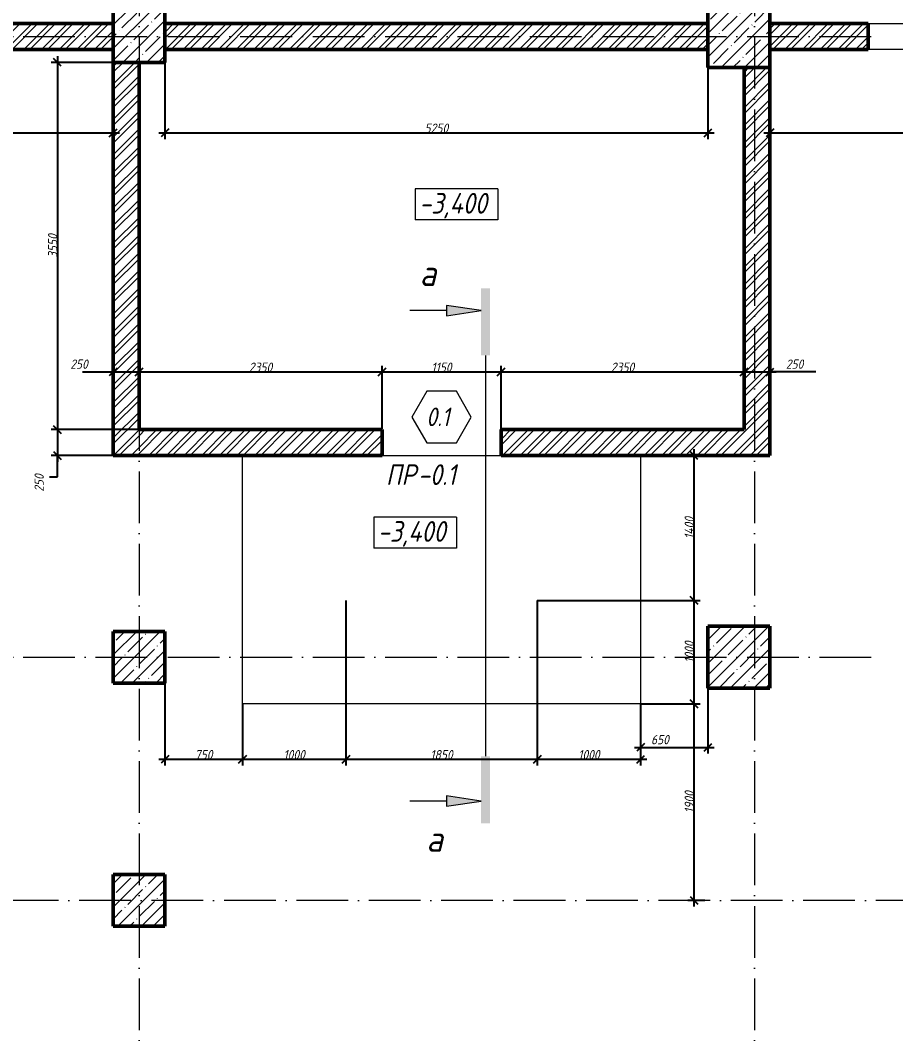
# Model space of a CAD drawing. Header units: millimetres. Extents: x -356862 to 418287, y 0 to 839748.
# Drawn here: x -268750 to -260285, y 474058 to 483854 of the extents above; entities that cross this region are included whole.
import ezdxf

# ---------------------------------------------------------------- set-up
doc = ezdxf.new("R2010")
doc.units = ezdxf.units.MM
doc.linetypes.add('200_ШТРИХ_ш1п0_6_', pattern=[160, 100, -60])
doc.linetypes.add('50_200_ШТРИХ_1Т_ш5_п1_п1_', pattern=[700, 500, -100, 0, -100])
for name, color, linetype, lineweight in [('A-____-____-DIMS', 7, 'Continuous', 9), ('A-____-NOTE-TEXT', 7, 'Continuous', 9), ('A-____-NOTE-TEXT-1', 7, 'Continuous', 5), ('A-DOOR-____-IDEN', 7, 'Continuous', 9), ('A-FLOR-____-OTLN', 7, 'Continuous', 9), ('A-GENM-____-IDEN', 7, 'Continuous', 9), ('A-WALL-____-MCUT-2', 7, 'Continuous', 50), ('G-____-____-DIMS', 7, 'Continuous', 9), ('S-COLS-____-MCUT', 7, 'Continuous', 50), ('S-COLS-____-OTLN', 7, 'Continuous', 9), ('S-GRID-____-OTLN-1', 7, '50_200_ШТРИХ_1Т_ш5_п1_п1_', 9)]:
    doc.layers.add(name, color=color, linetype=linetype, lineweight=lineweight)
for name, color, linetype, lineweight, true_color in [('A-DETL-GENF-OTLN-4', 9, '200_ШТРИХ_ш1п0_6_', 9, 0x808080), ('A-DETL-GENF-OTLN-5', 7, 'Continuous', 5, 0xc0c0c0), ('A-WALL-____-OTLN-1', 7, 'Continuous', 9, 0x800000), ('A-WALL-____-PATT-2', 7, 'Continuous', 9, 0x787878)]:
    doc.layers.add(name, color=color, linetype=linetype, lineweight=lineweight, true_color=true_color)
doc.styles.add('ISOCPEUR_I', font='isocpeui.ttf', dxfattribs={"width": 0.9, "height": 2.5})
doc.styles.add('ISOCPEUR_I_2', font='isocpeui.ttf', dxfattribs={"width": 0.85, "height": 2.3})
doc.styles.add('ISOCPEUR_I_6', font='isocpeui.ttf', dxfattribs={"width": 0.85, "height": 3.5})
doc.styles.add('ISOCPEUR_I_7', font='isocpeui.ttf', dxfattribs={"width": 0.9, "height": 90})
doc.dimstyles.new('ISO-1_8_0_9К_СРЕДНИЙ_Кладочные', dxfattribs={"dimscale": 304.8, "dimtxt": 89.638306, "dimasz": 0.246063, "dimexe": 0.19685, "dimexo": 0, "dimgap": 0, "dimtad": 1, "dimdec": 3, "dimrnd": 0.001, "dimdsep": 46, "dimtxsty": 'ISOCPEUR_I_7', "dimblk1": 'OBLIQUE', "dimblk2": 'OBLIQUE', "dimsah": 1, "dimcen": 0.09, "dimdle": 0.19685, "dimazin": 0, "dimtfac": 1, "dimtdec": 4, "dimtix": 1, "dimtmove": 2, "dimatfit": 3, "dimfxl": 1, "dimtvp": 1, "dimtolj": 1, "dimtzin": 0, "dimarcsym": 2})
doc.dimstyles.new('ISO-1_8_0_9К_СРЕДНИЙ_Кладочные_1', dxfattribs={"dimscale": 304.8, "dimtxt": 89.638306, "dimasz": 0.246063, "dimexe": 0.19685, "dimexo": 0, "dimgap": 0, "dimtad": 1, "dimdec": 3, "dimrnd": 0.001, "dimdsep": 46, "dimtxsty": 'ISOCPEUR_I_7', "dimblk1": 'OBLIQUE', "dimblk2": 'OBLIQUE', "dimsah": 1, "dimcen": 0.09, "dimdle": 0.19685, "dimazin": 0, "dimtfac": 1, "dimtdec": 4, "dimtix": 1, "dimtmove": 0, "dimatfit": 3, "dimfxl": 1, "dimtvp": 1, "dimtolj": 1, "dimtzin": 0, "dimarcsym": 2})
doc.dimstyles.new('ISO-1_8_0_9К_СРЕДНИЙ_Кладочные_2', dxfattribs={"dimscale": 304.8, "dimtxt": 89.638306, "dimasz": 0.246063, "dimexe": 0.19685, "dimexo": 0, "dimgap": 0, "dimtad": 1, "dimdec": 3, "dimrnd": 0.001, "dimdsep": 46, "dimtxsty": 'ISOCPEUR_I_7', "dimblk1": 'OBLIQUE', "dimblk2": 'OBLIQUE', "dimsah": 1, "dimcen": 0.09, "dimdle": 0.19685, "dimazin": 0, "dimtfac": 1, "dimtdec": 4, "dimtix": 1, "dimtmove": 1, "dimatfit": 3, "dimfxl": 1, "dimtvp": 1, "dimtolj": 1, "dimtzin": 0, "dimarcsym": 2})
pattern_1 = [(45, (-350751.34, 459015.94), (-85.53659, 85.53659), []), (45, (-350694.32, 459015.94), (-85.53659, 85.53659), [])]

# ---------------------------------------------------------------- blocks, each defined once
blk = doc.blocks.new('BSC_Колонна _Прямоугольная - 600х600-V13-АР1_Кладочный план подвала в осях 1-64_А-ГГ')
at = {"layer": 'S-COLS-____-OTLN'}
h = blk.add_hatch(dxfattribs=at)
h.set_pattern_fill('FP_23', color=256, style=0, pattern_type=2)
h.set_pattern_definition([(45, (-88950, -24681.04), (-114.04925, 114.04925), []), (45, (-88835.95, -24681.04), (-114.04925, 114.04925), [201.613, -40.323, 3.353, -36.97])])
h.paths.add_polyline_path([(-300, -300), (300, -300), (300, 300), (-300, 300)], flags=0)
at = {"layer": 'S-COLS-____-MCUT'}
for p, q in [((300, 300), (-300, 300)), ((-300, 300), (-300, -300)), ((300, -300), (300, 300)), ((-300, -300), (300, -300))]:
    blk.add_line(p, q, dxfattribs=at)
blk = doc.blocks.new('BSC_Колонна _Прямоугольная - 600х600-V14-АР1_Кладочный план подвала в осях 1-64_А-ГГ')
at = {"layer": 'S-COLS-____-OTLN'}
h = blk.add_hatch(dxfattribs=at)
h.set_pattern_fill('FP_24', color=256, style=0, pattern_type=2)
h.set_pattern_definition([(45, (-88950, -18681.04), (-114.04925, 114.04925), []), (45, (-88835.95, -18681.04), (-114.04925, 114.04925), [201.613, -40.323, 3.353, -36.97])])
h.paths.add_polyline_path([(-300, -300), (300, -300), (300, 300), (-300, 300)], flags=0)
at = {"layer": 'S-COLS-____-MCUT'}
for p, q in [((300, 300), (-300, 300)), ((-300, 300), (-300, -300)), ((300, -300), (300, 300)), ((-300, -300), (300, -300))]:
    blk.add_line(p, q, dxfattribs=at)
blk = doc.blocks.new('BSC_Колонна _Прямоугольная - 500х500-V21-АР1_Кладочный план подвала в осях 1-64_А-ГГ')
at = {"layer": 'S-COLS-____-OTLN'}
h = blk.add_hatch(dxfattribs=at)
h.set_pattern_fill('FP_32', color=256, style=0, pattern_type=2)
h.set_pattern_definition([(45, (-83150, -24681.04), (-114.04925, 114.04925), []), (45, (-83035.95, -24681.04), (-114.04925, 114.04925), [201.613, -40.323, 3.353, -36.97])])
h.paths.add_polyline_path([(-250, -250), (250, -250), (250, 250), (-250, 250)], flags=0)
at = {"layer": 'S-COLS-____-MCUT'}
for p, q in [((250, 250), (-250, 250)), ((-250, 250), (-250, -250)), ((250, -250), (250, 250)), ((-250, -250), (250, -250))]:
    blk.add_line(p, q, dxfattribs=at)
blk = doc.blocks.new('BSC_Колонна _Прямоугольная - 500х500-V23-АР1_Кладочный план подвала в осях 1-64_А-ГГ')
at = {"layer": 'S-COLS-____-OTLN'}
h = blk.add_hatch(dxfattribs=at)
h.set_pattern_fill('FP_34', color=256, style=0, pattern_type=2)
h.set_pattern_definition([(45, (-83150, -18681.04), (-114.04925, 114.04925), []), (45, (-83035.95, -18681.04), (-114.04925, 114.04925), [201.613, -40.323, 3.353, -36.97])])
h.paths.add_polyline_path([(-250, -250), (250, -250), (250, 250), (-250, 250)], flags=0)
at = {"layer": 'S-COLS-____-MCUT'}
for p, q in [((250, 250), (-250, 250)), ((-250, 250), (-250, -250)), ((250, -250), (250, 250)), ((-250, -250), (250, -250))]:
    blk.add_line(p, q, dxfattribs=at)
blk = doc.blocks.new('BSC_Колонна _Прямоугольная - 500х500-V25-АР1_Кладочный план подвала в осях 1-64_А-ГГ')
at = {"layer": 'S-COLS-____-OTLN'}
h = blk.add_hatch(dxfattribs=at)
h.set_pattern_fill('FP_36', color=256, style=0, pattern_type=2)
h.set_pattern_definition([(45, (-83150, -16331.04), (-114.04925, 114.04925), []), (45, (-83035.95, -16331.04), (-114.04925, 114.04925), [201.613, -40.323, 3.353, -36.97])])
h.paths.add_polyline_path([(-250, -250), (250, -250), (250, 250), (-250, 250)], flags=0)
at = {"layer": 'S-COLS-____-MCUT'}
for p, q in [((250, 250), (-250, 250)), ((-250, 250), (-250, -250)), ((250, -250), (250, 250)), ((-250, -250), (250, -250))]:
    blk.add_line(p, q, dxfattribs=at)
blk = doc.blocks.new('DET_L_Имитация разреза_ISO2-5 - Влево-35542105-АР1_Кладочный план подвала в осях 1-64_А-ГГ')
at = {"layer": 'A-DETL-GENF-OTLN-5'}
blk.add_line((143.1, 0), (4016.9, 0), dxfattribs=at)
blk = doc.blocks.new('Высотные отметки - 9_5х3_5_h_-17668430-АР1_Кладочный план подвала в осях 1-64_А-ГГ')
at = {"layer": 'G-____-____-DIMS'}
for p, q in [((-4, 3), (-4, 0)), ((4, 3), (-4, 3)), ((4, 3), (4, 0)), ((4, 0), (-4, 0))]:
    blk.add_line(p, q, dxfattribs=at)
blk = doc.blocks.new('_Oblique')
at = {"color": 0, "linetype": 'ByBlock', "lineweight": -2}
blk.add_line((-0.5, -0.5), (0.5, 0.5), dxfattribs=at)
blk = doc.blocks.new('*D8239')
at = {"layer": 'A-____-____-DIMS', "color": 0, "lineweight": -2, "transparency": 16777216}
for p, q in [((-262236.1, 479707), (-262236.1, 478187)), ((-262751.3, 479647), (-262176.1, 479647)), ((-263751.3, 478247), (-262176.1, 478247))]:
    blk.add_line(p, q, dxfattribs=at)
at = {"layer": 'Defpoints', "color": 0, "transparency": 16777216}
for p in [(-262751.3, 479647), (-263751.3, 478247), (-262236.1, 478247)]:
    blk.add_point(p, dxfattribs=at)
at = {"layer": 'A-____-____-DIMS', "color": 0, "lineweight": -2, "transparency": 16777216, "xscale": 75, "yscale": 75, "zscale": 75}
for p, rotation in [((-262236.1, 479647), 90), ((-262236.1, 478247), 270)]:
    blk.add_blockref('_Oblique', p, dxfattribs=dict(at, rotation=rotation))
at = {"layer": 'A-____-____-DIMS', "color": 0, "transparency": 16777216, "insert": (-262281.1, 478947), "char_height": 90, "width": 521.281, "attachment_point": 5, "rotation": 90, "style": 'ISOCPEUR_I_7'}
blk.add_mtext('\\A1;1400', dxfattribs=at)
blk = doc.blocks.new('*D8240')
at = {"layer": 'A-____-____-DIMS', "color": 0, "lineweight": -2, "transparency": 16777216}
for p, q in [((-262236.1, 478307), (-262236.1, 477187)), ((-263751.3, 478247), (-262176.1, 478247)), ((-262751.3, 477247), (-262176.1, 477247))]:
    blk.add_line(p, q, dxfattribs=at)
at = {"layer": 'Defpoints', "color": 0, "transparency": 16777216}
for p in [(-263751.3, 478247), (-262751.3, 477247), (-262236.1, 477247)]:
    blk.add_point(p, dxfattribs=at)
at = {"layer": 'A-____-____-DIMS', "color": 0, "lineweight": -2, "transparency": 16777216, "xscale": 75, "yscale": 75, "zscale": 75}
for p, rotation in [((-262236.1, 478247), 90), ((-262236.1, 477247), 270)]:
    blk.add_blockref('_Oblique', p, dxfattribs=dict(at, rotation=rotation))
at = {"layer": 'A-____-____-DIMS', "color": 0, "transparency": 16777216, "insert": (-262281.1, 477747), "char_height": 90, "width": 504.733, "attachment_point": 5, "rotation": 90, "style": 'ISOCPEUR_I_7'}
blk.add_mtext('\\A1;1000', dxfattribs=at)
blk = doc.blocks.new('*D8241')
at = {"layer": 'A-____-____-DIMS', "color": 0, "lineweight": -2, "transparency": 16777216}
for p, q in [((-262751.3, 477247), (-262176.1, 477247)), ((-262236.1, 477307), (-262236.1, 475287)), ((-262130, 475347), (-262296.1, 475347))]:
    blk.add_line(p, q, dxfattribs=at)
at = {"layer": 'Defpoints', "color": 0, "transparency": 16777216}
for p in [(-262751.3, 477247), (-262236.1, 475347), (-262130, 475347)]:
    blk.add_point(p, dxfattribs=at)
at = {"layer": 'A-____-____-DIMS', "color": 0, "lineweight": -2, "transparency": 16777216, "xscale": 75, "yscale": 75, "zscale": 75}
for p, rotation in [((-262236.1, 477247), 90), ((-262236.1, 475347), 270)]:
    blk.add_blockref('_Oblique', p, dxfattribs=dict(at, rotation=rotation))
at = {"layer": 'A-____-____-DIMS', "color": 0, "transparency": 16777216, "insert": (-262281.1, 476297), "char_height": 90, "width": 504.733, "attachment_point": 5, "rotation": 90, "style": 'ISOCPEUR_I_7'}
blk.add_mtext('\\A1;1900', dxfattribs=at)
blk = doc.blocks.new('*D8242')
at = {"layer": 'A-____-____-DIMS', "color": 0, "lineweight": -2, "transparency": 16777216}
for p, q in [((-267351.3, 477447), (-267351.3, 476650.2)), ((-266601.3, 477247), (-266601.3, 476650.2)), ((-267411.3, 476710.2), (-266541.3, 476710.2))]:
    blk.add_line(p, q, dxfattribs=at)
at = {"layer": 'Defpoints', "color": 0, "transparency": 16777216}
for p in [(-267351.3, 477447), (-266601.3, 477247), (-266601.3, 476710.2)]:
    blk.add_point(p, dxfattribs=at)
at = {"layer": 'A-____-____-DIMS', "color": 0, "lineweight": -2, "transparency": 16777216, "xscale": 75, "yscale": 75, "zscale": 75, "rotation": 180}
blk.add_blockref('_Oblique', (-267351.3, 476710.2), dxfattribs=at)
at = {"layer": 'A-____-____-DIMS', "color": 0, "lineweight": -2, "transparency": 16777216, "xscale": 75, "yscale": 75, "zscale": 75}
blk.add_blockref('_Oblique', (-266601.3, 476710.2), dxfattribs=at)
at = {"layer": 'A-____-____-DIMS', "color": 0, "transparency": 16777216, "insert": (-266976.3, 476755.8), "char_height": 90, "width": 409.578, "attachment_point": 5, "style": 'ISOCPEUR_I_7'}
blk.add_mtext('\\A1;750', dxfattribs=at)
blk = doc.blocks.new('*D8243')
at = {"layer": 'A-____-____-DIMS', "color": 0, "lineweight": -2, "transparency": 16777216}
for p, q in [((-265601.3, 478247), (-265601.3, 476650.2)), ((-266601.3, 477247), (-266601.3, 476650.2)), ((-266661.3, 476710.2), (-265541.3, 476710.2))]:
    blk.add_line(p, q, dxfattribs=at)
at = {"layer": 'Defpoints', "color": 0, "transparency": 16777216}
for p in [(-265601.3, 478247), (-266601.3, 477247), (-265601.3, 476710.2)]:
    blk.add_point(p, dxfattribs=at)
at = {"layer": 'A-____-____-DIMS', "color": 0, "lineweight": -2, "transparency": 16777216, "xscale": 75, "yscale": 75, "zscale": 75, "rotation": 180}
blk.add_blockref('_Oblique', (-266601.3, 476710.2), dxfattribs=at)
at = {"layer": 'A-____-____-DIMS', "color": 0, "lineweight": -2, "transparency": 16777216, "xscale": 75, "yscale": 75, "zscale": 75}
blk.add_blockref('_Oblique', (-265601.3, 476710.2), dxfattribs=at)
at = {"layer": 'A-____-____-DIMS', "color": 0, "transparency": 16777216, "insert": (-266101.3, 476755.2), "char_height": 90, "width": 504.733, "attachment_point": 5, "style": 'ISOCPEUR_I_7'}
blk.add_mtext('\\A1;1000', dxfattribs=at)
blk = doc.blocks.new('*D8244')
at = {"layer": 'A-____-____-DIMS', "color": 0, "lineweight": -2, "transparency": 16777216}
for p, q in [((-265601.3, 478247), (-265601.3, 476650.2)), ((-263751.3, 478247), (-263751.3, 476650.2)), ((-265661.3, 476710.2), (-263691.3, 476710.2))]:
    blk.add_line(p, q, dxfattribs=at)
at = {"layer": 'Defpoints', "color": 0, "transparency": 16777216}
for p in [(-265601.3, 478247), (-263751.3, 478247), (-263751.3, 476710.2)]:
    blk.add_point(p, dxfattribs=at)
at = {"layer": 'A-____-____-DIMS', "color": 0, "lineweight": -2, "transparency": 16777216, "xscale": 75, "yscale": 75, "zscale": 75, "rotation": 180}
blk.add_blockref('_Oblique', (-265601.3, 476710.2), dxfattribs=at)
at = {"layer": 'A-____-____-DIMS', "color": 0, "lineweight": -2, "transparency": 16777216, "xscale": 75, "yscale": 75, "zscale": 75}
blk.add_blockref('_Oblique', (-263751.3, 476710.2), dxfattribs=at)
at = {"layer": 'A-____-____-DIMS', "color": 0, "transparency": 16777216, "insert": (-264676.3, 476755.2), "char_height": 90, "width": 504.733, "attachment_point": 5, "style": 'ISOCPEUR_I_7'}
blk.add_mtext('\\A1;1850', dxfattribs=at)
blk = doc.blocks.new('*D8245')
at = {"layer": 'A-____-____-DIMS', "color": 0, "lineweight": -2, "transparency": 16777216}
for p, q in [((-263751.3, 478247), (-263751.3, 476650.2)), ((-262751.3, 477247), (-262751.3, 476650.2)), ((-263811.3, 476710.2), (-262691.3, 476710.2))]:
    blk.add_line(p, q, dxfattribs=at)
at = {"layer": 'Defpoints', "color": 0, "transparency": 16777216}
for p in [(-263751.3, 478247), (-262751.3, 477247), (-262751.3, 476710.2)]:
    blk.add_point(p, dxfattribs=at)
at = {"layer": 'A-____-____-DIMS', "color": 0, "lineweight": -2, "transparency": 16777216, "xscale": 75, "yscale": 75, "zscale": 75, "rotation": 180}
blk.add_blockref('_Oblique', (-263751.3, 476710.2), dxfattribs=at)
at = {"layer": 'A-____-____-DIMS', "color": 0, "lineweight": -2, "transparency": 16777216, "xscale": 75, "yscale": 75, "zscale": 75}
blk.add_blockref('_Oblique', (-262751.3, 476710.2), dxfattribs=at)
at = {"layer": 'A-____-____-DIMS', "color": 0, "transparency": 16777216, "insert": (-263251.3, 476755.2), "char_height": 90, "width": 504.733, "attachment_point": 5, "style": 'ISOCPEUR_I_7'}
blk.add_mtext('\\A1;1000', dxfattribs=at)
blk = doc.blocks.new('*D8246')
at = {"layer": 'A-____-____-DIMS', "color": 0, "lineweight": -2, "transparency": 16777216}
for p, q in [((-262101.3, 477397), (-262101.3, 476765.4)), ((-262751.3, 477247), (-262751.3, 476765.4)), ((-262811.3, 476825.4), (-262041.3, 476825.4))]:
    blk.add_line(p, q, dxfattribs=at)
at = {"layer": 'Defpoints', "color": 0, "transparency": 16777216}
for p in [(-262101.3, 477397), (-262751.3, 477247), (-262101.3, 476825.4)]:
    blk.add_point(p, dxfattribs=at)
at = {"layer": 'A-____-____-DIMS', "color": 0, "lineweight": -2, "transparency": 16777216, "xscale": 75, "yscale": 75, "zscale": 75, "rotation": 180}
blk.add_blockref('_Oblique', (-262751.3, 476825.4), dxfattribs=at)
at = {"layer": 'A-____-____-DIMS', "color": 0, "lineweight": -2, "transparency": 16777216, "xscale": 75, "yscale": 75, "zscale": 75}
blk.add_blockref('_Oblique', (-262101.3, 476825.4), dxfattribs=at)
at = {"layer": 'A-____-____-DIMS', "color": 0, "transparency": 16777216, "insert": (-262651.1, 476945.4), "char_height": 90, "width": 409.578, "attachment_point": 1, "line_spacing_factor": 1.149209, "style": 'ISOCPEUR_I_7'}
blk.add_mtext('\\A1;650', dxfattribs=at)
blk = doc.blocks.new('Марка проема - марка проема-27336095-АР1_Кладочный план подвала в осях 1-64_А-ГГ')
at = {"layer": 'A-DOOR-____-IDEN'}
for p, q in [((-1.439, 0.159), (-2.877, -2.333)), ((1.439, 0.159), (-1.439, 0.159)), ((2.877, -2.333), (1.439, 0.159)), ((-2.877, -2.333), (-1.439, -4.825)), ((1.439, -4.825), (2.877, -2.333)), ((-1.439, -4.825), (1.439, -4.825))]:
    blk.add_line(p, q, dxfattribs=at)
blk = doc.blocks.new('*D8169')
at = {"layer": 'A-____-____-DIMS', "color": 0, "lineweight": -2, "transparency": 16777216}
for p, q in [((-268390.9, 483507), (-268390.9, 479837)), ((-267851.3, 483447), (-268450.9, 483447)), ((-267601.3, 479897), (-268450.9, 479897))]:
    blk.add_line(p, q, dxfattribs=at)
at = {"layer": 'Defpoints', "color": 0, "transparency": 16777216}
for p in [(-267851.3, 483447), (-268390.9, 479897), (-267601.3, 479897)]:
    blk.add_point(p, dxfattribs=at)
at = {"layer": 'A-____-____-DIMS', "color": 0, "lineweight": -2, "transparency": 16777216, "xscale": 75, "yscale": 75, "zscale": 75}
for p, rotation in [((-268390.9, 483447), 90), ((-268390.9, 479897), 270)]:
    blk.add_blockref('_Oblique', p, dxfattribs=dict(at, rotation=rotation))
at = {"layer": 'A-____-____-DIMS', "color": 0, "transparency": 16777216, "insert": (-268435.9, 481672), "char_height": 90, "width": 546.104, "attachment_point": 5, "rotation": 90, "style": 'ISOCPEUR_I_7'}
blk.add_mtext('\\A1;3550', dxfattribs=at)
blk = doc.blocks.new('*D8170')
at = {"layer": 'A-____-____-DIMS', "color": 0, "lineweight": -2, "transparency": 16777216}
for p, q in [((-268390.9, 479957), (-268390.9, 479587)), ((-267601.3, 479897), (-268450.9, 479897)), ((-267851.3, 479647), (-268450.9, 479647)), ((-268390.9, 479441), (-268390.9, 479647)), ((-268465.9, 479441), (-268390.9, 479441))]:
    blk.add_line(p, q, dxfattribs=at)
at = {"layer": 'Defpoints', "color": 0, "transparency": 16777216}
for p in [(-267601.3, 479897), (-268390.9, 479647), (-267851.3, 479647)]:
    blk.add_point(p, dxfattribs=at)
at = {"layer": 'A-____-____-DIMS', "color": 0, "lineweight": -2, "transparency": 16777216, "xscale": 75, "yscale": 75, "zscale": 75}
for p, rotation in [((-268390.9, 479897), 90), ((-268390.9, 479647), 270)]:
    blk.add_blockref('_Oblique', p, dxfattribs=dict(at, rotation=rotation))
at = {"layer": 'A-____-____-DIMS', "color": 0, "transparency": 16777216, "insert": (-268611.9, 479296.2), "char_height": 90, "width": 409.578, "attachment_point": 1, "rotation": 90, "line_spacing_factor": 1.149209, "style": 'ISOCPEUR_I_7'}
blk.add_mtext('\\A1;250', dxfattribs=at)
blk = doc.blocks.new('*D8171')
at = {"layer": 'A-____-____-DIMS', "color": 0, "lineweight": -2, "transparency": 16777216}
for p, q in [((-267851.3, 480561.3), (-267851.3, 480395.3)), ((-267601.3, 480561.3), (-267601.3, 480395.3)), ((-268147.6, 480455.3), (-267851.3, 480455.3)), ((-267911.3, 480455.3), (-267541.3, 480455.3))]:
    blk.add_line(p, q, dxfattribs=at)
at = {"layer": 'Defpoints', "color": 0, "transparency": 16777216}
for p in [(-267851.3, 480561.3), (-267601.3, 480561.3), (-267601.3, 480455.3)]:
    blk.add_point(p, dxfattribs=at)
at = {"layer": 'A-____-____-DIMS', "color": 0, "lineweight": -2, "transparency": 16777216, "xscale": 75, "yscale": 75, "zscale": 75, "rotation": 180}
blk.add_blockref('_Oblique', (-267851.3, 480455.3), dxfattribs=at)
at = {"layer": 'A-____-____-DIMS', "color": 0, "lineweight": -2, "transparency": 16777216, "xscale": 75, "yscale": 75, "zscale": 75}
blk.add_blockref('_Oblique', (-267601.3, 480455.3), dxfattribs=at)
at = {"layer": 'A-____-____-DIMS', "color": 0, "transparency": 16777216, "insert": (-268266.3, 480575.3), "char_height": 90, "width": 409.578, "attachment_point": 1, "line_spacing_factor": 1.149209, "style": 'ISOCPEUR_I_7'}
blk.add_mtext('\\A1;250', dxfattribs=at)
blk = doc.blocks.new('*D8172')
at = {"layer": 'A-____-____-DIMS', "color": 0, "lineweight": -2, "transparency": 16777216}
for p, q in [((-267601.3, 480561.3), (-267601.3, 480395.3)), ((-267661.3, 480455.3), (-265191.3, 480455.3)), ((-265251.3, 479905), (-265251.3, 480515.3))]:
    blk.add_line(p, q, dxfattribs=at)
at = {"layer": 'Defpoints', "color": 0, "transparency": 16777216}
for p in [(-267601.3, 480561.3), (-265251.3, 480455.3), (-265251.3, 479905)]:
    blk.add_point(p, dxfattribs=at)
at = {"layer": 'A-____-____-DIMS', "color": 0, "lineweight": -2, "transparency": 16777216, "xscale": 75, "yscale": 75, "zscale": 75, "rotation": 180}
blk.add_blockref('_Oblique', (-267601.3, 480455.3), dxfattribs=at)
at = {"layer": 'A-____-____-DIMS', "color": 0, "lineweight": -2, "transparency": 16777216, "xscale": 75, "yscale": 75, "zscale": 75}
blk.add_blockref('_Oblique', (-265251.3, 480455.3), dxfattribs=at)
at = {"layer": 'A-____-____-DIMS', "color": 0, "transparency": 16777216, "insert": (-266426.3, 480500.3), "char_height": 90, "width": 546.104, "attachment_point": 5, "style": 'ISOCPEUR_I_7'}
blk.add_mtext('\\A1;2350', dxfattribs=at)
blk = doc.blocks.new('*D8173')
at = {"layer": 'A-____-____-DIMS', "color": 0, "lineweight": -2, "transparency": 16777216}
for p, q in [((-265311.3, 480455.3), (-264041.3, 480455.3)), ((-265251.3, 479905), (-265251.3, 480515.3)), ((-264101.3, 479903), (-264101.3, 480515.3))]:
    blk.add_line(p, q, dxfattribs=at)
at = {"layer": 'Defpoints', "color": 0, "transparency": 16777216}
for p in [(-264101.3, 480455.3), (-265251.3, 479905), (-264101.3, 479903)]:
    blk.add_point(p, dxfattribs=at)
at = {"layer": 'A-____-____-DIMS', "color": 0, "lineweight": -2, "transparency": 16777216, "xscale": 75, "yscale": 75, "zscale": 75, "rotation": 180}
blk.add_blockref('_Oblique', (-265251.3, 480455.3), dxfattribs=at)
at = {"layer": 'A-____-____-DIMS', "color": 0, "lineweight": -2, "transparency": 16777216, "xscale": 75, "yscale": 75, "zscale": 75}
blk.add_blockref('_Oblique', (-264101.3, 480455.3), dxfattribs=at)
at = {"layer": 'A-____-____-DIMS', "color": 0, "transparency": 16777216, "insert": (-264676.3, 480500.3), "char_height": 90, "width": 463.361, "attachment_point": 5, "style": 'ISOCPEUR_I_7'}
blk.add_mtext('\\A1;1150', dxfattribs=at)
blk = doc.blocks.new('*D8174')
at = {"layer": 'A-____-____-DIMS', "color": 0, "lineweight": -2, "transparency": 16777216}
for p, q in [((-261751.3, 480561.3), (-261751.3, 480395.3)), ((-264161.3, 480455.3), (-261691.3, 480455.3)), ((-264101.3, 479903), (-264101.3, 480515.3))]:
    blk.add_line(p, q, dxfattribs=at)
at = {"layer": 'Defpoints', "color": 0, "transparency": 16777216}
for p in [(-261751.3, 480561.3), (-261751.3, 480455.3), (-264101.3, 479903)]:
    blk.add_point(p, dxfattribs=at)
at = {"layer": 'A-____-____-DIMS', "color": 0, "lineweight": -2, "transparency": 16777216, "xscale": 75, "yscale": 75, "zscale": 75, "rotation": 180}
blk.add_blockref('_Oblique', (-264101.3, 480455.3), dxfattribs=at)
at = {"layer": 'A-____-____-DIMS', "color": 0, "lineweight": -2, "transparency": 16777216, "xscale": 75, "yscale": 75, "zscale": 75}
blk.add_blockref('_Oblique', (-261751.3, 480455.3), dxfattribs=at)
at = {"layer": 'A-____-____-DIMS', "color": 0, "transparency": 16777216, "insert": (-262926.3, 480500.3), "char_height": 90, "width": 546.104, "attachment_point": 5, "style": 'ISOCPEUR_I_7'}
blk.add_mtext('\\A1;2350', dxfattribs=at)
blk = doc.blocks.new('*D8175')
at = {"layer": 'A-____-____-DIMS', "color": 0, "lineweight": -2, "transparency": 16777216}
for p, q in [((-261751.3, 480561.3), (-261751.3, 480395.3)), ((-261501.3, 480561.3), (-261501.3, 480395.3)), ((-261811.3, 480455.3), (-261441.3, 480455.3)), ((-261056.9, 480455.3), (-261501.3, 480455.3))]:
    blk.add_line(p, q, dxfattribs=at)
at = {"layer": 'Defpoints', "color": 0, "transparency": 16777216}
for p in [(-261751.3, 480561.3), (-261501.3, 480561.3), (-261501.3, 480455.3)]:
    blk.add_point(p, dxfattribs=at)
at = {"layer": 'A-____-____-DIMS', "color": 0, "lineweight": -2, "transparency": 16777216, "xscale": 75, "yscale": 75, "zscale": 75, "rotation": 180}
blk.add_blockref('_Oblique', (-261751.3, 480455.3), dxfattribs=at)
at = {"layer": 'A-____-____-DIMS', "color": 0, "lineweight": -2, "transparency": 16777216, "xscale": 75, "yscale": 75, "zscale": 75}
blk.add_blockref('_Oblique', (-261501.3, 480455.3), dxfattribs=at)
at = {"layer": 'A-____-____-DIMS', "color": 0, "transparency": 16777216, "insert": (-261347.8, 480575.3), "char_height": 90, "width": 409.578, "attachment_point": 1, "line_spacing_factor": 1.149209, "style": 'ISOCPEUR_I_7'}
blk.add_mtext('\\A1;250', dxfattribs=at)
blk = doc.blocks.new('*D8176')
at = {"layer": 'A-____-____-DIMS', "color": 0, "lineweight": -2, "transparency": 16777216}
for p, q in [((-267351.3, 483572), (-267351.3, 482706.4)), ((-262101.3, 483572), (-262101.3, 482706.4)), ((-267411.3, 482766.4), (-262041.3, 482766.4))]:
    blk.add_line(p, q, dxfattribs=at)
at = {"layer": 'Defpoints', "color": 0, "transparency": 16777216}
for p in [(-267351.3, 483572), (-262101.3, 483572), (-262101.3, 482766.4)]:
    blk.add_point(p, dxfattribs=at)
at = {"layer": 'A-____-____-DIMS', "color": 0, "lineweight": -2, "transparency": 16777216, "xscale": 75, "yscale": 75, "zscale": 75, "rotation": 180}
blk.add_blockref('_Oblique', (-267351.3, 482766.4), dxfattribs=at)
at = {"layer": 'A-____-____-DIMS', "color": 0, "lineweight": -2, "transparency": 16777216, "xscale": 75, "yscale": 75, "zscale": 75}
blk.add_blockref('_Oblique', (-262101.3, 482766.4), dxfattribs=at)
at = {"layer": 'A-____-____-DIMS', "color": 0, "transparency": 16777216, "insert": (-264726.3, 482811.4), "char_height": 90, "width": 546.104, "attachment_point": 5, "style": 'ISOCPEUR_I_7'}
blk.add_mtext('\\A1;5250', dxfattribs=at)
blk = doc.blocks.new('*D8185')
at = {"layer": 'A-____-____-DIMS', "color": 0, "lineweight": -2, "transparency": 16777216}
for p, q in [((-272751.3, 483572), (-272751.3, 482706.4)), ((-267851.3, 483572), (-267851.3, 482706.4)), ((-272811.3, 482766.4), (-267791.3, 482766.4))]:
    blk.add_line(p, q, dxfattribs=at)
at = {"layer": 'Defpoints', "color": 0, "transparency": 16777216}
for p in [(-272751.3, 483572), (-267851.3, 483572), (-267851.3, 482766.4)]:
    blk.add_point(p, dxfattribs=at)
at = {"layer": 'A-____-____-DIMS', "color": 0, "lineweight": -2, "transparency": 16777216, "xscale": 75, "yscale": 75, "zscale": 75, "rotation": 180}
blk.add_blockref('_Oblique', (-272751.3, 482766.4), dxfattribs=at)
at = {"layer": 'A-____-____-DIMS', "color": 0, "lineweight": -2, "transparency": 16777216, "xscale": 75, "yscale": 75, "zscale": 75}
blk.add_blockref('_Oblique', (-267851.3, 482766.4), dxfattribs=at)
at = {"layer": 'A-____-____-DIMS', "color": 0, "transparency": 16777216, "insert": (-270301.3, 482811.4), "char_height": 90, "width": 562.653, "attachment_point": 5, "style": 'ISOCPEUR_I_7'}
blk.add_mtext('\\A1;4900', dxfattribs=at)
blk = doc.blocks.new('*D8186')
at = {"layer": 'A-____-____-DIMS', "color": 0, "lineweight": -2, "transparency": 16777216}
for p, q in [((-257501.3, 483822), (-257501.3, 482706.4)), ((-261501.3, 483572), (-261501.3, 482706.4)), ((-261561.3, 482766.4), (-257441.3, 482766.4))]:
    blk.add_line(p, q, dxfattribs=at)
at = {"layer": 'Defpoints', "color": 0, "transparency": 16777216}
for p in [(-257501.3, 483822), (-261501.3, 483572), (-257501.3, 482766.4)]:
    blk.add_point(p, dxfattribs=at)
at = {"layer": 'A-____-____-DIMS', "color": 0, "lineweight": -2, "transparency": 16777216, "xscale": 75, "yscale": 75, "zscale": 75, "rotation": 180}
blk.add_blockref('_Oblique', (-261501.3, 482766.4), dxfattribs=at)
at = {"layer": 'A-____-____-DIMS', "color": 0, "lineweight": -2, "transparency": 16777216, "xscale": 75, "yscale": 75, "zscale": 75}
blk.add_blockref('_Oblique', (-257501.3, 482766.4), dxfattribs=at)
at = {"layer": 'A-____-____-DIMS', "color": 0, "transparency": 16777216, "insert": (-259501.3, 482811.4), "char_height": 90, "width": 562.653, "attachment_point": 5, "style": 'ISOCPEUR_I_7'}
blk.add_mtext('\\A1;4000', dxfattribs=at)

msp = doc.modelspace()

# ---------------------------------------------------------------- hatches: boundary and pattern name
at = {"layer": 'A-____-NOTE-TEXT-1'}
for points in [[(-264207.9749, 480613.8893), (-264207.9749, 481263.8893), (-264294.7115, 481263.8893), (-264294.7115, 480613.8893)], [(-264628.3529, 480998.0412), (-264294.7115, 481048.0412), (-264628.3529, 481098.0412)], [(-264207.9749, 476090.0766), (-264207.9749, 476740.0766), (-264294.7115, 476740.0766), (-264294.7115, 476090.0766)], [(-264628.3529, 476255.9247), (-264294.7115, 476305.9247), (-264628.3529, 476355.9247)]]:
    msp.add_hatch(color=256, dxfattribs=at).paths.add_polyline_path(points, flags=0)
at = {"layer": 'A-WALL-____-PATT-2'}
h = msp.add_hatch(dxfattribs=at)
h.set_pattern_fill('FP_5', color=256, style=0, pattern_type=2)
h.set_pattern_definition(pattern_1)
h.paths.add_polyline_path([(-267851.3432, 483571.983), (-267851.3432, 483821.983), (-272751.3432, 483821.983), (-272751.3432, 483571.983)], flags=0)
h = msp.add_hatch(dxfattribs=at)
h.set_pattern_fill('FP_5', color=256, style=0, pattern_type=2)
h.set_pattern_definition(pattern_1)
h.paths.add_polyline_path([(-262101.3432, 483571.983), (-262101.3432, 483821.983), (-267351.3432, 483821.983), (-267351.3432, 483571.983), (-265926.5562, 483571.983)], flags=0)
h = msp.add_hatch(dxfattribs=at)
h.set_pattern_fill('FP_5', color=256, style=0, pattern_type=2)
h.set_pattern_definition(pattern_1)
h.paths.add_polyline_path([(-257251.3432, 483571.983), (-257251.3432, 483821.983), (-259351.3432, 483821.983), (-259351.3432, 483571.983), (-258856.5433, 483571.983)], flags=0)
h.paths.add_polyline_path([(-260551.3432, 483571.983), (-260551.3432, 483821.983), (-261501.3432, 483821.983), (-261501.3432, 483571.983)], flags=0)
h = msp.add_hatch(dxfattribs=at)
h.set_pattern_fill('FP_5', color=256, style=0, pattern_type=2)
h.set_pattern_definition(pattern_1)
h.paths.add_polyline_path([(-267601.3432, 479646.983), (-267601.3432, 483446.983), (-267851.3432, 483446.983), (-267851.3432, 479646.983)], flags=0)
h = msp.add_hatch(dxfattribs=at)
h.set_pattern_fill('FP_5', color=256, style=0, pattern_type=2)
h.set_pattern_definition(pattern_1)
h.paths.add_polyline_path([(-261501.3432, 479896.983), (-261501.3432, 483396.983), (-261751.3432, 483396.983), (-261751.3432, 479896.983)], flags=0)
h = msp.add_hatch(dxfattribs=at)
h.set_pattern_fill('FP_5', color=256, style=0, pattern_type=2)
h.set_pattern_definition(pattern_1)
h.paths.add_polyline_path([(-264101.3432, 479646.983), (-261501.3432, 479646.983), (-261501.3432, 479896.983), (-264101.3432, 479896.983)], flags=0)
h.paths.add_polyline_path([(-265926.5562, 479646.983), (-265251.3432, 479646.983), (-265251.3432, 479896.983), (-267601.3432, 479896.983), (-267601.3432, 479646.983)], flags=0)

# ---------------------------------------------------------------- linework, layer by layer
at = {"layer": 'A-____-NOTE-TEXT'}
for p, q in [((-264628.3529, 481048.0412), (-264984.6029, 481048.0412)), ((-264294.7115, 481048.0412), (-264628.3529, 481098.0412)), ((-264628.3529, 481098.0412), (-264628.3529, 480998.0412)), ((-264628.3529, 480998.0412), (-264294.7115, 481048.0412)), ((-264628.3529, 476355.9247), (-264628.3529, 476255.9247)), ((-264294.7115, 476305.9247), (-264628.3529, 476355.9247)), ((-264628.3529, 476305.9247), (-264984.6029, 476305.9247)), ((-264628.3529, 476255.9247), (-264294.7115, 476305.9247))]:
    msp.add_line(p, q, dxfattribs=at)
at = {"layer": 'A-FLOR-____-OTLN'}
for p, q in [((-266601.3432, 477246.983), (-266601.3432, 479646.983)), ((-265251.3432, 479646.983), (-264101.3432, 479646.983)), ((-262751.3432, 479646.983), (-262751.3432, 477246.983)), ((-262751.3432, 477246.983), (-266601.3432, 477246.983))]:
    msp.add_line(p, q, dxfattribs=at)
at = {"layer": 'A-WALL-____-MCUT-2'}
for p, q in [((-267851.3432, 483821.983), (-272751.3432, 483821.983)), ((-262101.3432, 483821.983), (-267351.3432, 483821.983)), ((-260551.3432, 483821.983), (-261501.3432, 483821.983)), ((-260551.3432, 483571.983), (-260551.3432, 483821.983)), ((-272751.3432, 483571.983), (-267851.3432, 483571.983)), ((-267351.3432, 483571.983), (-262101.3432, 483571.983)), ((-261501.3432, 483571.983), (-260551.3432, 483571.983)), ((-267851.3432, 483446.983), (-267851.3432, 479646.983)), ((-267601.3432, 479896.983), (-267601.3432, 483446.983)), ((-261751.3432, 483396.983), (-261751.3432, 479896.983)), ((-261501.3432, 479646.983), (-261501.3432, 483396.983)), ((-265251.3432, 479896.983), (-267601.3432, 479896.983)), ((-265251.3432, 479646.983), (-265251.3432, 479896.983)), ((-261751.3432, 479896.983), (-264101.3432, 479896.983)), ((-264101.3432, 479896.983), (-264101.3432, 479646.983)), ((-267851.3432, 479646.983), (-265251.3432, 479646.983)), ((-264101.3432, 479646.983), (-261501.3432, 479646.983))]:
    msp.add_line(p, q, dxfattribs=at)
at = {"layer": 'A-WALL-____-OTLN-1'}
for p, q in [((-260551.3432, 483821.983), (-259351.3432, 483821.983)), ((-259351.3432, 483571.983), (-260551.3432, 483571.983))]:
    msp.add_line(p, q, dxfattribs=at)
at = {"layer": 'S-GRID-____-OTLN-1'}
for p, q in [((-267601.3432, 508896.9006), (-267601.3432, 470838.6753)), ((-261651.3432, 508896.9006), (-261651.3432, 454533.3346)), ((-283424.5728, 483696.983), (-260432.5559, 483696.983)), ((-283424.5728, 477696.983), (-260432.5559, 477696.983)), ((-246676.9366, 475346.983), (-283424.5728, 475346.983))]:
    msp.add_line(p, q, dxfattribs=at)

# ---------------------------------------------------------------- block references
at = {"layer": 'A-DETL-GENF-OTLN-4', "rotation": 269.9999999999998}
msp.add_blockref('DET_L_Имитация разреза_ISO2-5 - Влево-35542105-АР1_Кладочный план подвала в осях 1-64_А-ГГ', (-264251.3432, 480756.983), dxfattribs=at)
at = {"layer": 'A-DOOR-____-IDEN', "xscale": 99.99999999999993, "yscale": 99.99999999999993, "zscale": 99.99999999999993}
msp.add_blockref('Марка проема - марка проема-27336095-АР1_Кладочный план подвала в осях 1-64_А-ГГ', (-264676.3432, 480251.983), dxfattribs=at)
at = {"layer": 'G-____-____-DIMS', "xscale": 99.99999999999993, "yscale": 99.99999999999993, "zscale": 99.99999999999993}
for p in [(-264530.9424, 481924.0626), (-264930.8189, 478751.6535)]:
    msp.add_blockref('Высотные отметки - 9_5х3_5_h_-17668430-АР1_Кладочный план подвала в осях 1-64_А-ГГ', p, dxfattribs=at)
at = {"layer": 'S-COLS-____-OTLN'}
for name, p in [('BSC_Колонна _Прямоугольная - 600х600-V13-АР1_Кладочный план подвала в осях 1-64_А-ГГ', (-261801.3432, 483696.983)), ('BSC_Колонна _Прямоугольная - 500х500-V21-АР1_Кладочный план подвала в осях 1-64_А-ГГ', (-267601.3432, 483696.983)), ('BSC_Колонна _Прямоугольная - 600х600-V14-АР1_Кладочный план подвала в осях 1-64_А-ГГ', (-261801.3432, 477696.983)), ('BSC_Колонна _Прямоугольная - 500х500-V23-АР1_Кладочный план подвала в осях 1-64_А-ГГ', (-267601.3432, 477696.983)), ('BSC_Колонна _Прямоугольная - 500х500-V25-АР1_Кладочный план подвала в осях 1-64_А-ГГ', (-267601.3432, 475346.983))]:
    msp.add_blockref(name, p, dxfattribs=at)

# ---------------------------------------------------------------- texts
at = {"layer": 'A-____-NOTE-TEXT', "char_height": 250, "width": 223.670813, "attachment_point": 1, "style": 'ISOCPEUR_I'}
for insert in [(-264888.2336, 481536.0495), (-264823.4647, 476066.2232)]:
    msp.add_mtext('\\fISOCPEUR|b0|i1|c204|p34|;\\W.9;а', dxfattribs=dict(at, insert=insert))
at = {"layer": 'A-DOOR-____-IDEN', "insert": (-264824.1323, 480110.8025), "char_height": 180, "width": 310.253062, "attachment_point": 1, "style": 'ISOCPEUR_I_6'}
msp.add_mtext('0.1', dxfattribs=at)
at = {"layer": 'A-GENM-____-IDEN', "char_height": 200, "attachment_point": 1, "style": 'ISOCPEUR_I_2'}
for s, insert, width in [('ПР', (-265213.862, 479562.0567), 375.18975), ('-0.1', (-264904.2995, 479562.0567), 505.063125)]:
    msp.add_mtext(s, dxfattribs=dict(at, insert=insert, width=width))
at = {"layer": 'G-____-____-DIMS', "char_height": 200, "width": 865.279833, "attachment_point": 1, "line_spacing_factor": 1.149209, "style": 'ISOCPEUR_I_2'}
for insert in [(-264891.4757, 482185.3537), (-265291.3522, 479012.9446)]:
    msp.add_mtext('-3,400', dxfattribs=dict(at, insert=insert))

# ---------------------------------------------------------------- dimensions: what is measured, and where the dimension line sits
at = {"layer": 'A-____-____-DIMS'}
for base, p1, p2, override, picture, middle in [((-257501.3432, 482766.4173), (-261501.3432, 483571.983), (-257501.3432, 483821.983), {"dimtxt": 400, "dimpost": '<>', "dimfxl": 4007.804885}, '*D8186', (-259501.3432, 482811.4173)), ((-267851.3432, 482766.4173), (-272751.3432, 483571.983), (-267851.3432, 483571.983), {"dimtxt": 400, "dimpost": '<>', "dimfxl": 4900}, '*D8185', (-270301.3432, 482811.4173)), ((-262101.3432, 482766.4173), (-267351.3432, 483571.983), (-262101.3432, 483571.983), {"dimtxt": 400, "dimpost": '<>', "dimfxl": 5250}, '*D8176', (-264726.3432, 482811.4173)), ((-265251.3432, 480455.2541), (-267601.3432, 480561.3201), (-265251.3432, 479904.983), {"dimtxt": 400, "dimpost": '<>', "dimfxl": 2439.9341}, '*D8172', (-266426.3432, 480500.2541)), ((-264101.3432, 480455.2541), (-265251.3432, 479904.983), (-264101.3432, 479902.983), {"dimtxt": 400, "dimpost": '<>', "dimfxl": 1150.001739}, '*D8173', (-264676.3432, 480500.2541)), ((-261751.3432, 480455.2541), (-264101.3432, 479902.983), (-261751.3432, 480561.3201), {"dimtxt": 400, "dimpost": '<>', "dimfxl": 2440.472856}, '*D8174', (-262926.3432, 480500.2541)), ((-265601.3432, 476710.2252), (-266601.3432, 477246.983), (-265601.3432, 478246.983), {"dimtxt": 400, "dimpost": '<>', "dimfxl": 1414.213562}, '*D8243', (-266101.3432, 476755.2252)), ((-263751.3432, 476710.2252), (-265601.3432, 478246.983), (-263751.3432, 478246.983), {"dimtxt": 400, "dimpost": '<>', "dimfxl": 1850}, '*D8244', (-264676.3432, 476755.2252)), ((-262751.3432, 476710.2252), (-263751.3432, 478246.983), (-262751.3432, 477246.983), {"dimtxt": 400, "dimpost": '<>', "dimfxl": 1414.213562}, '*D8245', (-263251.3432, 476755.2252)), ((-266601.3432, 476710.2252), (-267351.3432, 477446.983), (-266601.3432, 477246.983), {"dimtxt": 400, "dimpost": '<>', "dimfxl": 776.208735}, '*D8242', (-266976.3432, 476755.8047))]:
    dim = msp.add_linear_dim(base=base, p1=p1, p2=p2, dimstyle='ISO-1_8_0_9К_СРЕДНИЙ_Кладочные', override=override, dxfattribs=at)
    dim.commit()
    dim.dimension.update_dxf_attribs({"geometry": picture, "text_midpoint": middle})
for base, p1, p2, override, picture, middle in [((-268390.8945, 479896.983), (-267851.3432, 483446.983), (-267601.3432, 479896.983), {"dimtxt": 400, "dimpost": '<>', "dimfxl": 3558.79193}, '*D8169', (-268435.8945, 481671.983)), ((-262236.0806, 478246.983), (-262751.3432, 479646.983), (-263751.3432, 478246.983), {"dimtxt": 400, "dimpost": '<>', "dimfxl": 1720.465053}, '*D8239', (-262281.0806, 478946.983)), ((-262236.0806, 477246.983), (-263751.3432, 478246.983), (-262751.3432, 477246.983), {"dimtxt": 400, "dimpost": '<>', "dimfxl": 1414.213562}, '*D8240', (-262281.0806, 477746.983)), ((-262236.0806, 475346.983), (-262751.3432, 477246.983), (-262130.0146, 475346.983), {"dimtxt": 400, "dimpost": '<>', "dimfxl": 1999.012084}, '*D8241', (-262281.0806, 476296.983))]:
    dim = msp.add_linear_dim(base=base, p1=p1, p2=p2, angle=90, dimstyle='ISO-1_8_0_9К_СРЕДНИЙ_Кладочные', override=override, dxfattribs=at)
    dim.commit()
    dim.dimension.update_dxf_attribs({"geometry": picture, "text_midpoint": middle})
for base, p1, p2, dimstyle, override, picture, middle in [((-267601.3432, 480455.2541), (-267851.3432, 480561.3201), (-267601.3432, 480561.3201), 'ISO-1_8_0_9К_СРЕДНИЙ_Кладочные_2', {"dimtxt": 400, "dimpost": '<>', "dimfxl": 250}, '*D8171', (-268061.5229, 480570.4161)), ((-261501.3432, 480455.2541), (-261751.3432, 480561.3201), (-261501.3432, 480561.3201), 'ISO-1_8_0_9К_СРЕДНИЙ_Кладочные_2', {"dimtxt": 400, "dimpost": '<>', "dimfxl": 250}, '*D8175', (-261142.9757, 480570.4161)), ((-262101.3432, 476825.3872), (-262751.3432, 477246.983), (-262101.3432, 477396.983), 'ISO-1_8_0_9К_СРЕДНИЙ_Кладочные_1', {"dimtxt": 400, "dimpost": '<>', "dimfxl": 667.083203}, '*D8246', (-262446.3469, 476825.3872))]:
    dim = msp.add_linear_dim(base=base, p1=p1, p2=p2, dimstyle=dimstyle, override=override, dxfattribs=at)
    dim.commit()
    dim.dimension.update_dxf_attribs({"geometry": picture, "text_midpoint": middle, "dimtype": 160})
dim = msp.add_linear_dim(base=(-268390.8945, 479646.983), p1=(-267601.3432, 479896.983), p2=(-267851.3432, 479646.983), angle=90, dimstyle='ISO-1_8_0_9К_СРЕДНИЙ_Кладочные_2', override={"dimtxt": 400, "dimpost": '<>', "dimfxl": 353.553391}, dxfattribs=at)
dim.commit()
dim.dimension.update_dxf_attribs({"geometry": '*D8170', "text_midpoint": (-268506.0565, 479440.9885), "dimtype": 160, "text_rotation": 90})

doc.saveas('drawing.dxf')
